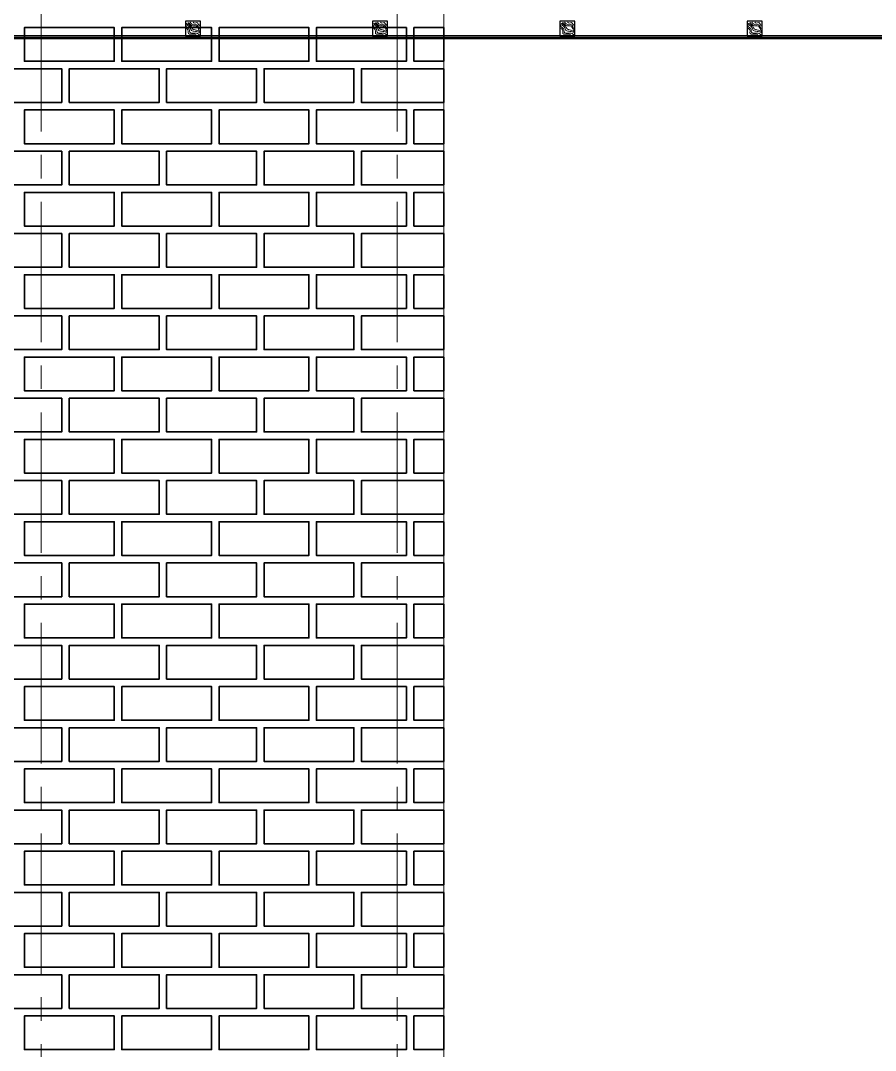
# Model space of a CAD drawing. Header units: millimetres. Extents: x 306212 to 393045, y -154783 to -111932.
# Drawn here: x 376873 to 379156, y -144149 to -141399 of the extents above; entities that cross this region are included whole.
import ezdxf

# ---------------------------------------------------------------- set-up
doc = ezdxf.new("R2010")
doc.units = ezdxf.units.MM
doc.linetypes.add('CENTER2', pattern=[1.125, 0.75, -0.125, 0.125, -0.125])
doc.layers.add('ahsap', color=222, linetype='Continuous', lineweight=13)
doc.layers.add('AKS', color=252, linetype='CENTER2')

msp = doc.modelspace()

# ---------------------------------------------------------------- linework, layer by layer
at = {"layer": 'ahsap'}
msp.add_line((378003.4, -140959.9), (378003.4, -147357.4), dxfattribs=at)
at = {"layer": 'ahsap', "color": 46, "lineweight": 30}
for points in [[(377353.4, -141439.4), (377353.4, -141399.9), (377313.4, -141399.9), (377313.4, -141439.4), (377353.4, -141439.4)], [(377853.4, -141439.4), (377853.4, -141399.9), (377813.4, -141399.9), (377813.4, -141439.4), (377853.4, -141439.4)], [(378353.4, -141439.4), (378353.4, -141399.9), (378313.4, -141399.9), (378313.4, -141439.4), (378353.4, -141439.4)], [(378853.4, -141439.4), (378853.4, -141399.9), (378813.4, -141399.9), (378813.4, -141439.4), (378853.4, -141439.4)], [(378013.4, -141439.4), (374783.4, -141439.4)], [(385973.4, -141439.4), (374783.4, -141439.4)], [(378013.4, -141443.4), (374783.4, -141443.4)], [(385973.4, -141443.4), (374783.4, -141443.4)], [(378013.4, -141447.4), (374783.4, -141447.4)], [(385973.4, -141447.4), (374783.4, -141447.4)]]:
    msp.add_lwpolyline(points, dxfattribs=at)
at = {"layer": 'ahsap', "color": 26, "lineweight": 35}
for points in [[(377083.4, -141507.4), (376883.4, -141507.4), (376883.4, -141417.4), (377123.4, -141417.4), (377123.4, -141507.4), (377083.4, -141507.4)], [(377343.4, -141507.4), (377143.4, -141507.4), (377143.4, -141417.4), (377383.4, -141417.4), (377383.4, -141507.4), (377343.4, -141507.4)], [(377603.4, -141507.4), (377403.4, -141507.4), (377403.4, -141417.4), (377643.4, -141417.4), (377643.4, -141507.4), (377603.4, -141507.4)], [(377863.4, -141507.4), (377663.4, -141507.4), (377663.4, -141417.4), (377903.4, -141417.4), (377903.4, -141507.4), (377863.4, -141507.4)], [(378003.4, -141507.4), (377923.4, -141507.4), (377923.4, -141417.4), (378003.4, -141417.4), (378003.4, -141507.4), (378003.4, -141507.4)], [(376943.4, -141617.4), (376743.4, -141617.4), (376743.4, -141527.4), (376983.4, -141527.4), (376983.4, -141617.4), (376943.4, -141617.4)], [(377203.4, -141617.4), (377003.4, -141617.4), (377003.4, -141527.4), (377243.4, -141527.4), (377243.4, -141617.4), (377203.4, -141617.4)], [(377463.4, -141617.4), (377263.4, -141617.4), (377263.4, -141527.4), (377503.4, -141527.4), (377503.4, -141617.4), (377463.4, -141617.4)], [(377723.4, -141617.4), (377523.4, -141617.4), (377523.4, -141527.4), (377763.4, -141527.4), (377763.4, -141617.4), (377723.4, -141617.4)], [(378003.4, -141617.4), (377783.4, -141617.4), (377783.4, -141527.4), (378003.4, -141527.4), (378003.4, -141617.4), (378003.4, -141617.4)], [(377083.4, -141727.4), (376883.4, -141727.4), (376883.4, -141637.4), (377123.4, -141637.4), (377123.4, -141727.4), (377083.4, -141727.4)], [(377343.4, -141727.4), (377143.4, -141727.4), (377143.4, -141637.4), (377383.4, -141637.4), (377383.4, -141727.4), (377343.4, -141727.4)], [(377603.4, -141727.4), (377403.4, -141727.4), (377403.4, -141637.4), (377643.4, -141637.4), (377643.4, -141727.4), (377603.4, -141727.4)], [(377863.4, -141727.4), (377663.4, -141727.4), (377663.4, -141637.4), (377903.4, -141637.4), (377903.4, -141727.4), (377863.4, -141727.4)], [(378003.4, -141727.4), (377923.4, -141727.4), (377923.4, -141637.4), (378003.4, -141637.4), (378003.4, -141727.4), (378003.4, -141727.4)], [(376943.4, -141837.4), (376743.4, -141837.4), (376743.4, -141747.4), (376983.4, -141747.4), (376983.4, -141837.4), (376943.4, -141837.4)], [(377203.4, -141837.4), (377003.4, -141837.4), (377003.4, -141747.4), (377243.4, -141747.4), (377243.4, -141837.4), (377203.4, -141837.4)], [(377463.4, -141837.4), (377263.4, -141837.4), (377263.4, -141747.4), (377503.4, -141747.4), (377503.4, -141837.4), (377463.4, -141837.4)], [(377723.4, -141837.4), (377523.4, -141837.4), (377523.4, -141747.4), (377763.4, -141747.4), (377763.4, -141837.4), (377723.4, -141837.4)], [(378003.4, -141837.4), (377783.4, -141837.4), (377783.4, -141747.4), (378003.4, -141747.4), (378003.4, -141837.4), (378003.4, -141837.4)], [(377083.4, -141947.4), (376883.4, -141947.4), (376883.4, -141857.4), (377123.4, -141857.4), (377123.4, -141947.4), (377083.4, -141947.4)], [(377343.4, -141947.4), (377143.4, -141947.4), (377143.4, -141857.4), (377383.4, -141857.4), (377383.4, -141947.4), (377343.4, -141947.4)], [(377603.4, -141947.4), (377403.4, -141947.4), (377403.4, -141857.4), (377643.4, -141857.4), (377643.4, -141947.4), (377603.4, -141947.4)], [(377863.4, -141947.4), (377663.4, -141947.4), (377663.4, -141857.4), (377903.4, -141857.4), (377903.4, -141947.4), (377863.4, -141947.4)], [(378003.4, -141947.4), (377923.4, -141947.4), (377923.4, -141857.4), (378003.4, -141857.4), (378003.4, -141947.4), (378003.4, -141947.4)], [(376943.4, -142057.4), (376743.4, -142057.4), (376743.4, -141967.4), (376983.4, -141967.4), (376983.4, -142057.4), (376943.4, -142057.4)], [(377203.4, -142057.4), (377003.4, -142057.4), (377003.4, -141967.4), (377243.4, -141967.4), (377243.4, -142057.4), (377203.4, -142057.4)], [(377463.4, -142057.4), (377263.4, -142057.4), (377263.4, -141967.4), (377503.4, -141967.4), (377503.4, -142057.4), (377463.4, -142057.4)], [(377723.4, -142057.4), (377523.4, -142057.4), (377523.4, -141967.4), (377763.4, -141967.4), (377763.4, -142057.4), (377723.4, -142057.4)], [(378003.4, -142057.4), (377783.4, -142057.4), (377783.4, -141967.4), (378003.4, -141967.4), (378003.4, -142057.4), (378003.4, -142057.4)], [(377083.4, -142167.4), (376883.4, -142167.4), (376883.4, -142077.4), (377123.4, -142077.4), (377123.4, -142167.4), (377083.4, -142167.4)], [(377343.4, -142167.4), (377143.4, -142167.4), (377143.4, -142077.4), (377383.4, -142077.4), (377383.4, -142167.4), (377343.4, -142167.4)], [(377603.4, -142167.4), (377403.4, -142167.4), (377403.4, -142077.4), (377643.4, -142077.4), (377643.4, -142167.4), (377603.4, -142167.4)], [(377863.4, -142167.4), (377663.4, -142167.4), (377663.4, -142077.4), (377903.4, -142077.4), (377903.4, -142167.4), (377863.4, -142167.4)], [(378003.4, -142167.4), (377923.4, -142167.4), (377923.4, -142077.4), (378003.4, -142077.4), (378003.4, -142167.4), (378003.4, -142167.4)], [(376943.4, -142277.4), (376743.4, -142277.4), (376743.4, -142187.4), (376983.4, -142187.4), (376983.4, -142277.4), (376943.4, -142277.4)], [(377203.4, -142277.4), (377003.4, -142277.4), (377003.4, -142187.4), (377243.4, -142187.4), (377243.4, -142277.4), (377203.4, -142277.4)], [(377463.4, -142277.4), (377263.4, -142277.4), (377263.4, -142187.4), (377503.4, -142187.4), (377503.4, -142277.4), (377463.4, -142277.4)], [(377723.4, -142277.4), (377523.4, -142277.4), (377523.4, -142187.4), (377763.4, -142187.4), (377763.4, -142277.4), (377723.4, -142277.4)], [(378003.4, -142277.4), (377783.4, -142277.4), (377783.4, -142187.4), (378003.4, -142187.4), (378003.4, -142277.4), (378003.4, -142277.4)], [(377083.4, -142387.4), (376883.4, -142387.4), (376883.4, -142297.4), (377123.4, -142297.4), (377123.4, -142387.4), (377083.4, -142387.4)], [(377343.4, -142387.4), (377143.4, -142387.4), (377143.4, -142297.4), (377383.4, -142297.4), (377383.4, -142387.4), (377343.4, -142387.4)], [(377603.4, -142387.4), (377403.4, -142387.4), (377403.4, -142297.4), (377643.4, -142297.4), (377643.4, -142387.4), (377603.4, -142387.4)], [(377863.4, -142387.4), (377663.4, -142387.4), (377663.4, -142297.4), (377903.4, -142297.4), (377903.4, -142387.4), (377863.4, -142387.4)], [(378003.4, -142387.4), (377923.4, -142387.4), (377923.4, -142297.4), (378003.4, -142297.4), (378003.4, -142387.4), (378003.4, -142387.4)], [(376943.4, -142497.4), (376743.4, -142497.4), (376743.4, -142407.4), (376983.4, -142407.4), (376983.4, -142497.4), (376943.4, -142497.4)], [(377203.4, -142497.4), (377003.4, -142497.4), (377003.4, -142407.4), (377243.4, -142407.4), (377243.4, -142497.4), (377203.4, -142497.4)], [(377463.4, -142497.4), (377263.4, -142497.4), (377263.4, -142407.4), (377503.4, -142407.4), (377503.4, -142497.4), (377463.4, -142497.4)], [(377723.4, -142497.4), (377523.4, -142497.4), (377523.4, -142407.4), (377763.4, -142407.4), (377763.4, -142497.4), (377723.4, -142497.4)], [(378003.4, -142497.4), (377783.4, -142497.4), (377783.4, -142407.4), (378003.4, -142407.4), (378003.4, -142497.4), (378003.4, -142497.4)], [(377083.4, -142607.4), (376883.4, -142607.4), (376883.4, -142517.4), (377123.4, -142517.4), (377123.4, -142607.4), (377083.4, -142607.4)], [(377343.4, -142607.4), (377143.4, -142607.4), (377143.4, -142517.4), (377383.4, -142517.4), (377383.4, -142607.4), (377343.4, -142607.4)], [(377603.4, -142607.4), (377403.4, -142607.4), (377403.4, -142517.4), (377643.4, -142517.4), (377643.4, -142607.4), (377603.4, -142607.4)], [(377863.4, -142607.4), (377663.4, -142607.4), (377663.4, -142517.4), (377903.4, -142517.4), (377903.4, -142607.4), (377863.4, -142607.4)], [(378003.4, -142607.4), (377923.4, -142607.4), (377923.4, -142517.4), (378003.4, -142517.4), (378003.4, -142607.4), (378003.4, -142607.4)], [(376943.4, -142717.4), (376743.4, -142717.4), (376743.4, -142627.4), (376983.4, -142627.4), (376983.4, -142717.4), (376943.4, -142717.4)], [(377203.4, -142717.4), (377003.4, -142717.4), (377003.4, -142627.4), (377243.4, -142627.4), (377243.4, -142717.4), (377203.4, -142717.4)], [(377463.4, -142717.4), (377263.4, -142717.4), (377263.4, -142627.4), (377503.4, -142627.4), (377503.4, -142717.4), (377463.4, -142717.4)], [(377723.4, -142717.4), (377523.4, -142717.4), (377523.4, -142627.4), (377763.4, -142627.4), (377763.4, -142717.4), (377723.4, -142717.4)], [(378003.4, -142717.4), (377783.4, -142717.4), (377783.4, -142627.4), (378003.4, -142627.4), (378003.4, -142717.4), (378003.4, -142717.4)], [(377083.4, -142827.4), (376883.4, -142827.4), (376883.4, -142737.4), (377123.4, -142737.4), (377123.4, -142827.4), (377083.4, -142827.4)], [(377343.4, -142827.4), (377143.4, -142827.4), (377143.4, -142737.4), (377383.4, -142737.4), (377383.4, -142827.4), (377343.4, -142827.4)], [(377603.4, -142827.4), (377403.4, -142827.4), (377403.4, -142737.4), (377643.4, -142737.4), (377643.4, -142827.4), (377603.4, -142827.4)], [(377863.4, -142827.4), (377663.4, -142827.4), (377663.4, -142737.4), (377903.4, -142737.4), (377903.4, -142827.4), (377863.4, -142827.4)], [(378003.4, -142827.4), (377923.4, -142827.4), (377923.4, -142737.4), (378003.4, -142737.4), (378003.4, -142827.4), (378003.4, -142827.4)], [(376943.4, -142937.4), (376743.4, -142937.4), (376743.4, -142847.4), (376983.4, -142847.4), (376983.4, -142937.4), (376943.4, -142937.4)], [(377203.4, -142937.4), (377003.4, -142937.4), (377003.4, -142847.4), (377243.4, -142847.4), (377243.4, -142937.4), (377203.4, -142937.4)], [(377463.4, -142937.4), (377263.4, -142937.4), (377263.4, -142847.4), (377503.4, -142847.4), (377503.4, -142937.4), (377463.4, -142937.4)], [(377723.4, -142937.4), (377523.4, -142937.4), (377523.4, -142847.4), (377763.4, -142847.4), (377763.4, -142937.4), (377723.4, -142937.4)], [(378003.4, -142937.4), (377783.4, -142937.4), (377783.4, -142847.4), (378003.4, -142847.4), (378003.4, -142937.4), (378003.4, -142937.4)], [(377083.4, -143047.4), (376883.4, -143047.4), (376883.4, -142957.4), (377123.4, -142957.4), (377123.4, -143047.4), (377083.4, -143047.4)], [(377343.4, -143047.4), (377143.4, -143047.4), (377143.4, -142957.4), (377383.4, -142957.4), (377383.4, -143047.4), (377343.4, -143047.4)], [(377603.4, -143047.4), (377403.4, -143047.4), (377403.4, -142957.4), (377643.4, -142957.4), (377643.4, -143047.4), (377603.4, -143047.4)], [(377863.4, -143047.4), (377663.4, -143047.4), (377663.4, -142957.4), (377903.4, -142957.4), (377903.4, -143047.4), (377863.4, -143047.4)], [(378003.4, -143047.4), (377923.4, -143047.4), (377923.4, -142957.4), (378003.4, -142957.4), (378003.4, -143047.4), (378003.4, -143047.4)], [(376943.4, -143157.4), (376743.4, -143157.4), (376743.4, -143067.4), (376983.4, -143067.4), (376983.4, -143157.4), (376943.4, -143157.4)], [(377203.4, -143157.4), (377003.4, -143157.4), (377003.4, -143067.4), (377243.4, -143067.4), (377243.4, -143157.4), (377203.4, -143157.4)], [(377463.4, -143157.4), (377263.4, -143157.4), (377263.4, -143067.4), (377503.4, -143067.4), (377503.4, -143157.4), (377463.4, -143157.4)], [(377723.4, -143157.4), (377523.4, -143157.4), (377523.4, -143067.4), (377763.4, -143067.4), (377763.4, -143157.4), (377723.4, -143157.4)], [(378003.4, -143157.4), (377783.4, -143157.4), (377783.4, -143067.4), (378003.4, -143067.4), (378003.4, -143157.4), (378003.4, -143157.4)], [(377083.4, -143267.4), (376883.4, -143267.4), (376883.4, -143177.4), (377123.4, -143177.4), (377123.4, -143267.4), (377083.4, -143267.4)], [(377343.4, -143267.4), (377143.4, -143267.4), (377143.4, -143177.4), (377383.4, -143177.4), (377383.4, -143267.4), (377343.4, -143267.4)], [(377603.4, -143267.4), (377403.4, -143267.4), (377403.4, -143177.4), (377643.4, -143177.4), (377643.4, -143267.4), (377603.4, -143267.4)], [(377863.4, -143267.4), (377663.4, -143267.4), (377663.4, -143177.4), (377903.4, -143177.4), (377903.4, -143267.4), (377863.4, -143267.4)], [(378003.4, -143267.4), (377923.4, -143267.4), (377923.4, -143177.4), (378003.4, -143177.4), (378003.4, -143267.4), (378003.4, -143267.4)], [(376943.4, -143377.4), (376743.4, -143377.4), (376743.4, -143287.4), (376983.4, -143287.4), (376983.4, -143377.4), (376943.4, -143377.4)], [(377203.4, -143377.4), (377003.4, -143377.4), (377003.4, -143287.4), (377243.4, -143287.4), (377243.4, -143377.4), (377203.4, -143377.4)], [(377463.4, -143377.4), (377263.4, -143377.4), (377263.4, -143287.4), (377503.4, -143287.4), (377503.4, -143377.4), (377463.4, -143377.4)], [(377723.4, -143377.4), (377523.4, -143377.4), (377523.4, -143287.4), (377763.4, -143287.4), (377763.4, -143377.4), (377723.4, -143377.4)], [(378003.4, -143377.4), (377783.4, -143377.4), (377783.4, -143287.4), (378003.4, -143287.4), (378003.4, -143377.4), (378003.4, -143377.4)], [(377083.4, -143487.4), (376883.4, -143487.4), (376883.4, -143397.4), (377123.4, -143397.4), (377123.4, -143487.4), (377083.4, -143487.4)], [(377343.4, -143487.4), (377143.4, -143487.4), (377143.4, -143397.4), (377383.4, -143397.4), (377383.4, -143487.4), (377343.4, -143487.4)], [(377603.4, -143487.4), (377403.4, -143487.4), (377403.4, -143397.4), (377643.4, -143397.4), (377643.4, -143487.4), (377603.4, -143487.4)], [(377863.4, -143487.4), (377663.4, -143487.4), (377663.4, -143397.4), (377903.4, -143397.4), (377903.4, -143487.4), (377863.4, -143487.4)], [(378003.4, -143487.4), (377923.4, -143487.4), (377923.4, -143397.4), (378003.4, -143397.4), (378003.4, -143487.4), (378003.4, -143487.4)], [(376943.4, -143597.4), (376743.4, -143597.4), (376743.4, -143507.4), (376983.4, -143507.4), (376983.4, -143597.4), (376943.4, -143597.4)], [(377203.4, -143597.4), (377003.4, -143597.4), (377003.4, -143507.4), (377243.4, -143507.4), (377243.4, -143597.4), (377203.4, -143597.4)], [(377463.4, -143597.4), (377263.4, -143597.4), (377263.4, -143507.4), (377503.4, -143507.4), (377503.4, -143597.4), (377463.4, -143597.4)], [(377723.4, -143597.4), (377523.4, -143597.4), (377523.4, -143507.4), (377763.4, -143507.4), (377763.4, -143597.4), (377723.4, -143597.4)], [(378003.4, -143597.4), (377783.4, -143597.4), (377783.4, -143507.4), (378003.4, -143507.4), (378003.4, -143597.4), (378003.4, -143597.4)], [(377083.4, -143707.4), (376883.4, -143707.4), (376883.4, -143617.4), (377123.4, -143617.4), (377123.4, -143707.4), (377083.4, -143707.4)], [(377343.4, -143707.4), (377143.4, -143707.4), (377143.4, -143617.4), (377383.4, -143617.4), (377383.4, -143707.4), (377343.4, -143707.4)], [(377603.4, -143707.4), (377403.4, -143707.4), (377403.4, -143617.4), (377643.4, -143617.4), (377643.4, -143707.4), (377603.4, -143707.4)], [(377863.4, -143707.4), (377663.4, -143707.4), (377663.4, -143617.4), (377903.4, -143617.4), (377903.4, -143707.4), (377863.4, -143707.4)], [(378003.4, -143707.4), (377923.4, -143707.4), (377923.4, -143617.4), (378003.4, -143617.4), (378003.4, -143707.4), (378003.4, -143707.4)], [(376943.4, -143817.4), (376743.4, -143817.4), (376743.4, -143727.4), (376983.4, -143727.4), (376983.4, -143817.4), (376943.4, -143817.4)], [(377203.4, -143817.4), (377003.4, -143817.4), (377003.4, -143727.4), (377243.4, -143727.4), (377243.4, -143817.4), (377203.4, -143817.4)], [(377463.4, -143817.4), (377263.4, -143817.4), (377263.4, -143727.4), (377503.4, -143727.4), (377503.4, -143817.4), (377463.4, -143817.4)], [(377723.4, -143817.4), (377523.4, -143817.4), (377523.4, -143727.4), (377763.4, -143727.4), (377763.4, -143817.4), (377723.4, -143817.4)], [(378003.4, -143817.4), (377783.4, -143817.4), (377783.4, -143727.4), (378003.4, -143727.4), (378003.4, -143817.4), (378003.4, -143817.4)], [(377083.4, -143927.4), (376883.4, -143927.4), (376883.4, -143837.4), (377123.4, -143837.4), (377123.4, -143927.4), (377083.4, -143927.4)], [(377343.4, -143927.4), (377143.4, -143927.4), (377143.4, -143837.4), (377383.4, -143837.4), (377383.4, -143927.4), (377343.4, -143927.4)], [(377603.4, -143927.4), (377403.4, -143927.4), (377403.4, -143837.4), (377643.4, -143837.4), (377643.4, -143927.4), (377603.4, -143927.4)], [(377863.4, -143927.4), (377663.4, -143927.4), (377663.4, -143837.4), (377903.4, -143837.4), (377903.4, -143927.4), (377863.4, -143927.4)], [(378003.4, -143927.4), (377923.4, -143927.4), (377923.4, -143837.4), (378003.4, -143837.4), (378003.4, -143927.4), (378003.4, -143927.4)], [(376943.4, -144037.4), (376743.4, -144037.4), (376743.4, -143947.4), (376983.4, -143947.4), (376983.4, -144037.4), (376943.4, -144037.4)], [(377203.4, -144037.4), (377003.4, -144037.4), (377003.4, -143947.4), (377243.4, -143947.4), (377243.4, -144037.4), (377203.4, -144037.4)], [(377463.4, -144037.4), (377263.4, -144037.4), (377263.4, -143947.4), (377503.4, -143947.4), (377503.4, -144037.4), (377463.4, -144037.4)], [(377723.4, -144037.4), (377523.4, -144037.4), (377523.4, -143947.4), (377763.4, -143947.4), (377763.4, -144037.4), (377723.4, -144037.4)], [(378003.4, -144037.4), (377783.4, -144037.4), (377783.4, -143947.4), (378003.4, -143947.4), (378003.4, -144037.4), (378003.4, -144037.4)], [(377083.4, -144147.4), (376883.4, -144147.4), (376883.4, -144057.4), (377123.4, -144057.4), (377123.4, -144147.4), (377083.4, -144147.4)], [(377343.4, -144147.4), (377143.4, -144147.4), (377143.4, -144057.4), (377383.4, -144057.4), (377383.4, -144147.4), (377343.4, -144147.4)], [(377603.4, -144147.4), (377403.4, -144147.4), (377403.4, -144057.4), (377643.4, -144057.4), (377643.4, -144147.4), (377603.4, -144147.4)], [(377863.4, -144147.4), (377663.4, -144147.4), (377663.4, -144057.4), (377903.4, -144057.4), (377903.4, -144147.4), (377863.4, -144147.4)], [(378003.4, -144147.4), (377923.4, -144147.4), (377923.4, -144057.4), (378003.4, -144057.4), (378003.4, -144147.4), (378003.4, -144147.4)]]:
    msp.add_lwpolyline(points, dxfattribs=at)
at = {"layer": 'ahsap', "color": 62}
for points in [[(377315.1, -141409.3), (377316.6, -141415.2), (377322.9, -141419.9), (377325, -141429.9), (377336.8, -141431.9), (377348, -141434.5), (377350.5, -141437)], [(377316.7, -141405.9), (377320.2, -141411.9), (377325.1, -141415.5), (377329.6, -141424.8), (377340.2, -141427.5), (377351, -141430.4)], [(377319.6, -141404.6), (377322.7, -141409.2), (377329.5, -141415.5), (377331.8, -141419.8), (377339.4, -141423.2), (377347.2, -141426.1), (377350.9, -141428.1)], [(377321.6, -141403.3), (377326.7, -141409.3), (377332.9, -141412.6), (377341.1, -141412.6), (377346.5, -141417.3), (377350.4, -141426.2)], [(377326, -141403), (377330, -141407.6), (377337.4, -141409.6), (377343.5, -141409.6), (377347.5, -141414.7), (377350, -141420.2)], [(377334, -141402.8), (377338, -141405.3), (377344.3, -141404.1), (377347.9, -141408.3), (377350.8, -141411.7)], [(377815.1, -141409.3), (377816.6, -141415.2), (377822.9, -141419.9), (377825, -141429.9), (377836.8, -141431.9), (377848, -141434.5), (377850.5, -141437)], [(377816.7, -141405.9), (377820.2, -141411.9), (377825.1, -141415.5), (377829.6, -141424.8), (377840.2, -141427.5), (377851, -141430.4)], [(377819.6, -141404.6), (377822.7, -141409.2), (377829.5, -141415.5), (377831.8, -141419.8), (377839.4, -141423.2), (377847.2, -141426.1), (377850.9, -141428.1)], [(377821.6, -141403.3), (377826.7, -141409.3), (377832.9, -141412.6), (377841.1, -141412.6), (377846.5, -141417.3), (377850.4, -141426.2)], [(377826, -141403), (377830, -141407.6), (377837.4, -141409.6), (377843.5, -141409.6), (377847.5, -141414.7), (377850, -141420.2)], [(377834, -141402.8), (377838, -141405.3), (377844.3, -141404.1), (377847.9, -141408.3), (377850.8, -141411.7)], [(378315.1, -141409.3), (378316.6, -141415.2), (378322.9, -141419.9), (378325, -141429.9), (378336.8, -141431.9), (378348, -141434.5), (378350.5, -141437)], [(378316.7, -141405.9), (378320.2, -141411.9), (378325.1, -141415.5), (378329.6, -141424.8), (378340.2, -141427.5), (378351, -141430.4)], [(378319.6, -141404.6), (378322.7, -141409.2), (378329.5, -141415.5), (378331.8, -141419.8), (378339.4, -141423.2), (378347.2, -141426.1), (378350.9, -141428.1)], [(378321.6, -141403.3), (378326.7, -141409.3), (378332.9, -141412.6), (378341.1, -141412.6), (378346.5, -141417.3), (378350.4, -141426.2)], [(378326, -141403), (378330, -141407.6), (378337.4, -141409.6), (378343.5, -141409.6), (378347.5, -141414.7), (378350, -141420.2)], [(378334, -141402.8), (378338, -141405.3), (378344.3, -141404.1), (378347.9, -141408.3), (378350.8, -141411.7)], [(378815.1, -141409.3), (378816.6, -141415.2), (378822.9, -141419.9), (378825, -141429.9), (378836.8, -141431.9), (378848, -141434.5), (378850.5, -141437)], [(378816.7, -141405.9), (378820.2, -141411.9), (378825.1, -141415.5), (378829.6, -141424.8), (378840.2, -141427.5), (378851, -141430.4)], [(378819.6, -141404.6), (378822.7, -141409.2), (378829.5, -141415.5), (378831.8, -141419.8), (378839.4, -141423.2), (378847.2, -141426.1), (378850.9, -141428.1)], [(378821.6, -141403.3), (378826.7, -141409.3), (378832.9, -141412.6), (378841.1, -141412.6), (378846.5, -141417.3), (378850.4, -141426.2)], [(378826, -141403), (378830, -141407.6), (378837.4, -141409.6), (378843.5, -141409.6), (378847.5, -141414.7), (378850, -141420.2)], [(378834, -141402.8), (378838, -141405.3), (378844.3, -141404.1), (378847.9, -141408.3), (378850.8, -141411.7)], [(377315.2, -141418.6), (377318.1, -141420.7), (377321, -141426.9), (377321.3, -141433.5), (377328.1, -141435.3), (377338.2, -141435.2), (377342.2, -141436.8)], [(377815.2, -141418.6), (377818.1, -141420.7), (377821, -141426.9), (377821.3, -141433.5), (377828.1, -141435.3), (377838.2, -141435.2), (377842.2, -141436.8)], [(378315.2, -141418.6), (378318.1, -141420.7), (378321, -141426.9), (378321.3, -141433.5), (378328.1, -141435.3), (378338.2, -141435.2), (378342.2, -141436.8)], [(378815.2, -141418.6), (378818.1, -141420.7), (378821, -141426.9), (378821.3, -141433.5), (378828.1, -141435.3), (378838.2, -141435.2), (378842.2, -141436.8)]]:
    msp.add_spline(points, degree=3, dxfattribs=at)
at = {"layer": 'AKS', "lineweight": 5, "ltscale": 500}
for p, q in [((376928.4, -150695.1), (376928.4, -140571.2)), ((377878.4, -150695.1), (377878.4, -140571.2))]:
    msp.add_line(p, q, dxfattribs=at)

doc.saveas('drawing.dxf')
